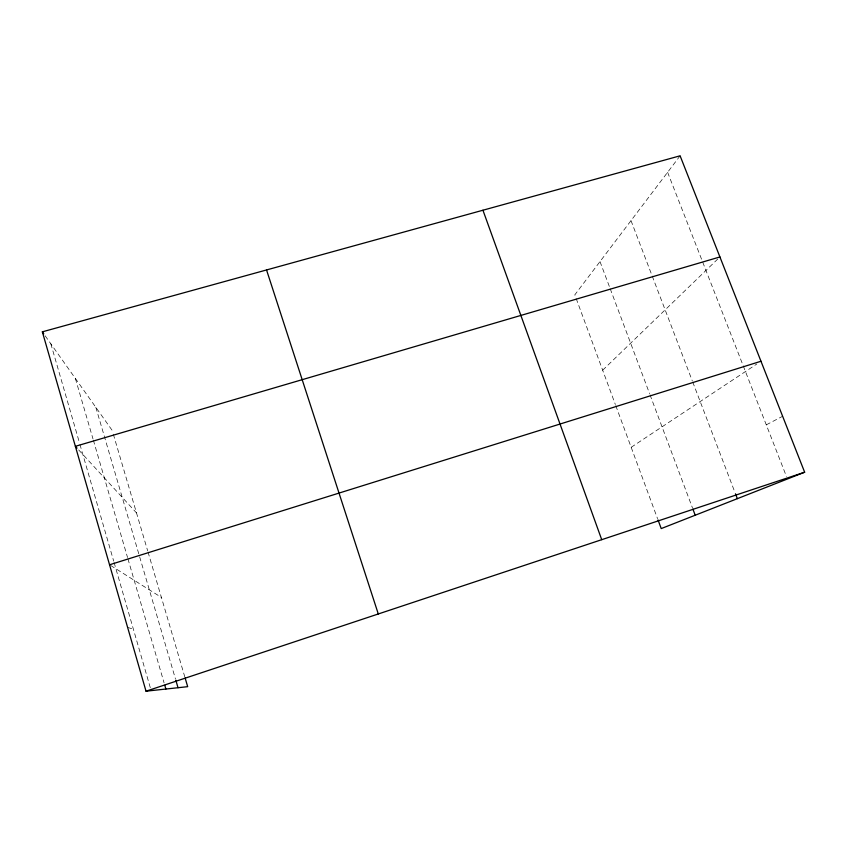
<?xml version="1.0" encoding="UTF-8"?>
<svg xmlns="http://www.w3.org/2000/svg" width="847" height="847" viewBox="0 0 847 847"><rect width="100%" height="100%" fill="white"/><g stroke="black" fill="none" stroke-linecap="round" stroke-linejoin="round"><path stroke-width="0.64" stroke-dasharray="4.24 3.18" d="M680.099 155.806L574.806 294.851L575.727 297.318M602.672 370.213L718.987 257.848M631.174 447.301L756.837 363.998M766.281 424.834L782.639 416.279M127.622 627.415L133.371 629.173M110.608 565.436L161.396 597.421M78.697 449.926L136.505 512.911M45.177 335.825L112.206 430.435L112.958 432.965M667.605 172.312L786.471 476.512M631.015 220.622L692.253 380.769M692.719 381.986L734.995 492.552M600.004 261.585L609.755 287.546M610.221 288.785L649.575 393.633M650.03 394.861L692.433 507.808M576.182 298.557L615.346 404.474M615.79 405.702L657.558 518.671M113.329 434.236L147.643 550.751M148.024 552.011L184.741 676.689M95.827 407.312L175.435 678.871M75.372 378.45L92.979 438.862M93.35 440.122L127.558 557.527M127.929 558.798L164.064 682.809M50.841 343.808L79.565 443.129M79.925 444.389L113.699 561.148M114.07 562.419L150.427 688.124"/><path stroke-width="1.27" d="M185.112 677.939L187.685 686.673L146.023 691.194L42.35 331.833L680.099 155.806L804.65 472.213L661.221 528.581L658.024 519.91M146.023 691.194L804.65 472.213M109.549 564.78L760.977 361.256M719.918 256.948L75.383 446.316L77.035 448.127M42.35 331.833L43.769 333.824M735.461 493.78L737.335 498.671M692.888 509.047L695.207 515.23M482.938 210.225L601.719 539.677M266.54 269.949L378.291 613.969M175.805 680.141L178.029 687.722M164.784 685.297L165.874 689.034"/></g></svg>
